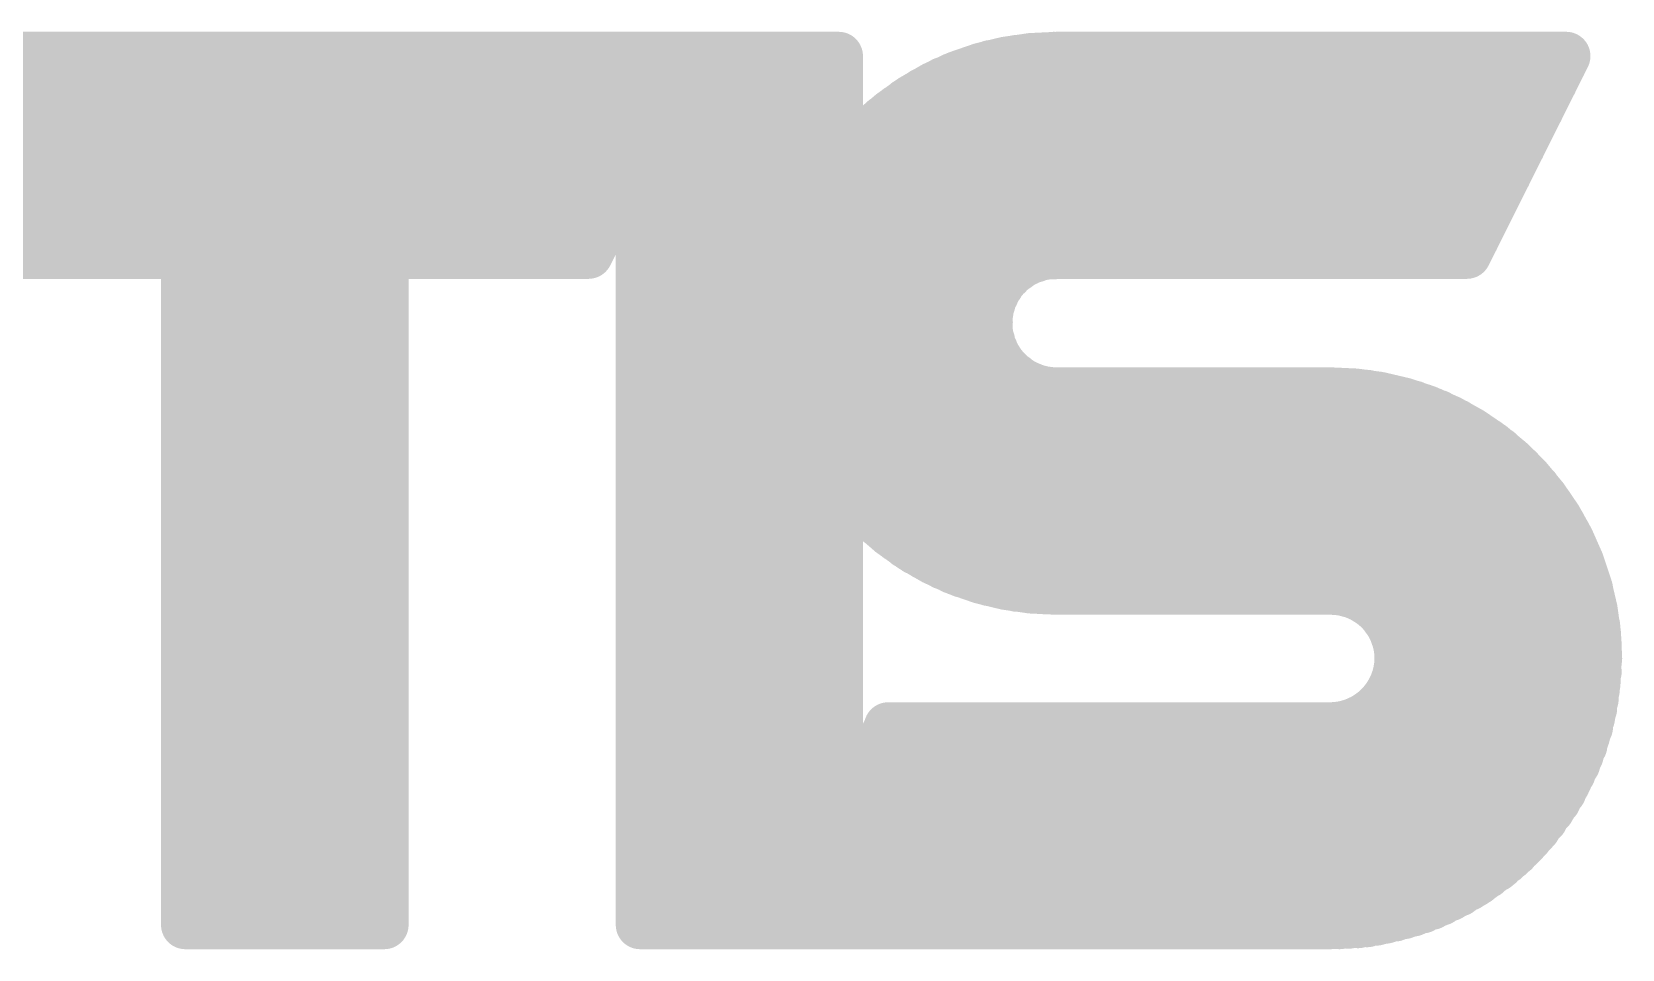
# Model space of a CAD drawing. Extents: x 98.7 to 156, y 84.7 to 176.7.
# Drawn here: x 133.325 to 136.597, y 136.45 to 138.338 of the extents above; entities that cross this region are included whole.
import ezdxf

# ---------------------------------------------------------------- set-up
doc = ezdxf.new("R2010")
doc.units = 0
doc.layers.get('0').update_dxf_attribs({"linetype": 'CONTINUOUS'})
doc.layers.add('SILK-TOP_PHO', color=14, linetype='CONTINUOUS')

# ---------------------------------------------------------------- blocks, each defined once
blk = doc.blocks.new('ROUND_1')
at = {"const_width": 0.050038}
blk.add_lwpolyline([(-0.025018, 0, 1), (0.025018, 0, 1)], format="xyb", close=True, dxfattribs=at)

msp = doc.modelspace()

# ---------------------------------------------------------------- linework, layer by layer
at = {"layer": 'SILK-TOP_PHO', "const_width": 0.100076}
for points in [[(133.21665, 138.288268), (134.984744, 138.288268)], [(133.287008, 138.288268), (133.287008, 137.879836)], [(133.306058, 138.288268), (133.306058, 137.879836)], [(133.324854, 138.288268), (133.324854, 137.879836)], [(133.343904, 138.288268), (133.343904, 137.879836)], [(133.362954, 138.288268), (133.362954, 137.879836)], [(133.38175, 138.288268), (133.38175, 137.879836)], [(133.4008, 138.288268), (133.4008, 137.879836)], [(133.419596, 138.288268), (133.419596, 137.879836)], [(133.438646, 138.288268), (133.438646, 137.879836)], [(133.457696, 138.288268), (133.457696, 137.879836)], [(133.476492, 138.288268), (133.476492, 137.879836)], [(133.495542, 138.288268), (133.495542, 137.879836)], [(133.514338, 138.288268), (133.514338, 137.879836)], [(133.533388, 138.288268), (133.533388, 137.879836)], [(133.552184, 138.288268), (133.552184, 137.879836)], [(133.571234, 138.288268), (133.571234, 137.879836)], [(133.590284, 138.288268), (133.590284, 137.879836)], [(133.60908, 138.288268), (133.60908, 137.879836)], [(133.62813, 138.288268), (133.62813, 137.879836)], [(133.646926, 138.288268), (133.646926, 136.500108)], [(133.665976, 138.288268), (133.665976, 136.500108)], [(133.685026, 138.288268), (133.685026, 136.500108)], [(133.703822, 138.288268), (133.703822, 136.500108)], [(133.722872, 138.288268), (133.722872, 136.500108)], [(133.741668, 138.288268), (133.741668, 136.500108)], [(133.760718, 138.288268), (133.760718, 136.500108)], [(133.779514, 138.288268), (133.779514, 136.500108)], [(133.798564, 138.288268), (133.798564, 136.500108)], [(133.817614, 138.288268), (133.817614, 136.500108)], [(133.83641, 138.288268), (133.83641, 136.500108)], [(133.85546, 138.288268), (133.85546, 136.500108)], [(133.874256, 138.288268), (133.874256, 136.500108)], [(133.893306, 138.288268), (133.893306, 136.500108)], [(133.912356, 138.288268), (133.912356, 136.500108)], [(133.931152, 138.288268), (133.931152, 136.500108)], [(133.950202, 138.288268), (133.950202, 136.500108)], [(133.968998, 138.288268), (133.968998, 136.500108)], [(133.988048, 138.288268), (133.988048, 136.500108)], [(134.007098, 138.288268), (134.007098, 136.500108)], [(134.025894, 138.288268), (134.025894, 136.500108)], [(134.044944, 138.288268), (134.044944, 136.500108)], [(134.06374, 138.288268), (134.06374, 137.879836)], [(134.08279, 138.288268), (134.08279, 137.879836)], [(134.101586, 138.288268), (134.101586, 137.879836)], [(134.120636, 138.288268), (134.120636, 137.879836)], [(134.139686, 138.288268), (134.139686, 137.879836)], [(134.158482, 138.288268), (134.158482, 137.879836)], [(134.177532, 138.288268), (134.177532, 137.879836)], [(134.196328, 138.288268), (134.196328, 137.879836)], [(134.215378, 138.288268), (134.215378, 137.879836)], [(134.234428, 138.288268), (134.234428, 137.879836)], [(134.253224, 138.288268), (134.253224, 137.879836)], [(134.272274, 138.288268), (134.272274, 137.879836)], [(134.29107, 138.288268), (134.29107, 137.879836)], [(134.31012, 138.288268), (134.31012, 137.879836)], [(134.328916, 138.288268), (134.328916, 137.879836)], [(134.347966, 138.288268), (134.347966, 137.879836)], [(134.367016, 138.288268), (134.367016, 137.879836)], [(134.385812, 138.288268), (134.385812, 137.879836)], [(134.404862, 138.288268), (134.404862, 137.879836)], [(134.423658, 138.288268), (134.423658, 137.879836)], [(134.442708, 138.288268), (134.442708, 137.879836)], [(134.461758, 138.288268), (134.461758, 137.879836)], [(134.480554, 138.288268), (134.480554, 137.900918)], [(134.499604, 138.288268), (134.499604, 137.938764)], [(134.5184, 138.288268), (134.5184, 137.97661)], [(134.53745, 138.288268), (134.53745, 138.014456)], [(134.5565, 138.288268), (134.5565, 138.052556)], [(134.575296, 138.288268), (134.575296, 138.090402)], [(134.594346, 138.288268), (134.594346, 136.500108)], [(134.613142, 138.288268), (134.613142, 136.500108)], [(134.632192, 138.288268), (134.632192, 136.500108)], [(134.650988, 138.288268), (134.650988, 136.500108)], [(134.670038, 138.288268), (134.670038, 136.500108)], [(134.689088, 138.288268), (134.689088, 136.500108)], [(134.707884, 138.288268), (134.707884, 136.500108)], [(134.726934, 138.288268), (134.726934, 136.500108)], [(134.74573, 138.288268), (134.74573, 136.500108)], [(134.76478, 138.288268), (134.76478, 136.500108)], [(134.78383, 138.288268), (134.78383, 136.500108)], [(134.802626, 138.288268), (134.802626, 136.500108)], [(134.821676, 138.288268), (134.821676, 136.500108)], [(134.840472, 138.288268), (134.840472, 136.500108)], [(134.859522, 138.288268), (134.859522, 136.500108)], [(134.878318, 138.288268), (134.878318, 136.500108)], [(134.897368, 138.288268), (134.897368, 136.500108)], [(134.916418, 138.288268), (134.916418, 136.500108)], [(134.935214, 138.288268), (134.935214, 136.500108)], [(134.954264, 138.288268), (134.954264, 136.500108)], [(134.97306, 138.288268), (134.97306, 136.500108)], [(134.984744, 138.288268), (134.984744, 138.05662)], [(135.333232, 138.278616), (135.333232, 137.837672)], [(135.352028, 138.281918), (135.352028, 137.85342)], [(135.371078, 138.28395), (135.371078, 137.865104)], [(135.389874, 138.285982), (135.389874, 137.87247)], [(135.408924, 138.287252), (135.408924, 137.877804)], [(135.42772, 138.288268), (135.42772, 137.87882)], [(135.433054, 138.288268), (136.481312, 138.288268)], [(135.44677, 138.288268), (135.44677, 137.879836)], [(135.46582, 138.288268), (135.46582, 137.879836)], [(135.484616, 138.288268), (135.484616, 137.879836)], [(135.503666, 138.288268), (135.503666, 137.879836)], [(135.522462, 138.288268), (135.522462, 137.879836)], [(135.541512, 138.288268), (135.541512, 137.879836)], [(135.560562, 138.288268), (135.560562, 137.879836)], [(135.579358, 138.288268), (135.579358, 137.879836)], [(135.598408, 138.288268), (135.598408, 137.879836)], [(135.617204, 138.288268), (135.617204, 137.879836)], [(135.636254, 138.288268), (135.636254, 137.879836)], [(135.655304, 138.288268), (135.655304, 137.879836)], [(135.6741, 138.288268), (135.6741, 137.879836)], [(135.69315, 138.288268), (135.69315, 137.879836)], [(135.711946, 138.288268), (135.711946, 137.879836)], [(135.730996, 138.288268), (135.730996, 137.879836)], [(135.749792, 138.288268), (135.749792, 137.879836)], [(135.768842, 138.288268), (135.768842, 137.879836)], [(135.787892, 138.288268), (135.787892, 137.879836)], [(135.806688, 138.288268), (135.806688, 137.879836)], [(135.825738, 138.288268), (135.825738, 137.879836)], [(135.844534, 138.288268), (135.844534, 137.879836)], [(135.863584, 138.288268), (135.863584, 137.879836)], [(135.882634, 138.288268), (135.882634, 137.879836)], [(135.90143, 138.288268), (135.90143, 137.879836)], [(135.92048, 138.288268), (135.92048, 137.879836)], [(135.939276, 138.288268), (135.939276, 137.879836)], [(135.958326, 138.288268), (135.958326, 137.879836)], [(135.977122, 138.288268), (135.977122, 137.879836)], [(135.996172, 138.288268), (135.996172, 137.879836)], [(136.015222, 138.288268), (136.015222, 137.879836)], [(136.034018, 138.288268), (136.034018, 137.879836)], [(136.053068, 138.288268), (136.053068, 137.879836)], [(136.071864, 138.288268), (136.071864, 137.879836)], [(136.090914, 138.288268), (136.090914, 137.879836)], [(136.109964, 138.288268), (136.109964, 137.879836)], [(136.12876, 138.288268), (136.12876, 137.879836)], [(136.14781, 138.288268), (136.14781, 137.879836)], [(136.166606, 138.288268), (136.166606, 137.879836)], [(136.185656, 138.288268), (136.185656, 137.879836)], [(136.204706, 138.288268), (136.204706, 137.879836)], [(136.223502, 138.288268), (136.223502, 137.879836)], [(136.242552, 138.288268), (136.242552, 137.879836)], [(136.261348, 138.288268), (136.261348, 137.879836)], [(136.481312, 138.288268), (136.277096, 137.879836)], [(136.280398, 138.288268), (136.280398, 137.887202)], [(136.299194, 138.288268), (136.299194, 137.925048)], [(136.318244, 138.288268), (136.318244, 137.962894)], [(136.337294, 138.288268), (136.337294, 138.00074)], [(136.35609, 138.288268), (136.35609, 138.03884)], [(136.37514, 138.288268), (136.37514, 138.076686)], [(136.393936, 138.288268), (136.393936, 138.114532)], [(136.412986, 138.288268), (136.412986, 138.152378)], [(136.432036, 138.288268), (136.432036, 138.190224)], [(136.450832, 138.288268), (136.450832, 138.228324)], [(136.469882, 138.288268), (136.469882, 138.26617)], [(133.198616, 138.252454), (134.984744, 138.252454)], [(133.208014, 138.27125), (134.984744, 138.27125)], [(135.21944, 138.245088), (135.21944, 137.231374)], [(135.23849, 138.252454), (135.23849, 137.224008)], [(135.23849, 138.252454), (136.463532, 138.252454)], [(135.257286, 138.258804), (135.257286, 137.217912)], [(135.276336, 138.265154), (135.276336, 137.211562)], [(135.295132, 138.270234), (135.295132, 137.76833)], [(135.297418, 138.27125), (136.47293, 138.27125)], [(135.314182, 138.274552), (135.314182, 137.814558)], [(133.17982, 138.214608), (134.984744, 138.214608)], [(133.189218, 138.233404), (134.984744, 138.233404)], [(135.15848, 138.214608), (136.444482, 138.214608)], [(135.162544, 138.21664), (135.162544, 137.259822)], [(135.181594, 138.227054), (135.181594, 137.249408)], [(135.194294, 138.233404), (136.454134, 138.233404)], [(135.20039, 138.236706), (135.20039, 137.24001)], [(133.170168, 138.195558), (134.984744, 138.195558)], [(135.105902, 138.17981), (135.105902, 137.296652)], [(135.124698, 138.193526), (135.124698, 137.282936)], [(135.128, 138.195558), (136.435084, 138.195558)], [(135.143748, 138.204956), (135.143748, 137.27049)], [(133.151372, 138.157712), (134.984744, 138.157712)], [(133.16077, 138.176508), (134.984744, 138.176508)], [(135.067802, 138.14933), (135.067802, 137.327386)], [(135.077454, 138.157712), (136.416034, 138.157712)], [(135.086852, 138.165078), (135.086852, 137.311384)], [(135.101584, 138.176508), (136.425686, 138.176508)], [(133.132322, 138.119866), (134.984744, 138.119866)], [(133.14172, 138.138662), (134.984744, 138.138662)], [(135.037322, 138.119866), (136.397238, 138.119866)], [(135.049006, 138.131296), (135.049006, 137.345166)], [(135.056372, 138.138662), (136.406636, 138.138662)], [(133.113526, 138.08202), (134.984744, 138.08202)], [(133.122924, 138.100816), (134.984744, 138.100816)], [(134.576312, 138.092434), (134.47014, 137.879836)], [(134.576312, 138.092434), (134.576312, 136.500108)], [(135.00481, 138.08202), (136.378188, 138.08202)], [(135.01116, 138.090402), (135.01116, 137.386314)], [(135.020558, 138.100816), (136.38784, 138.100816)], [(135.029956, 138.111484), (135.029956, 137.364216)], [(133.103874, 138.06297), (134.56158, 138.06297)], [(134.576312, 138.06297), (136.36879, 138.06297)], [(134.99211, 138.066018), (134.99211, 137.410444)], [(133.085078, 138.025124), (134.542784, 138.025124)], [(133.094476, 138.04392), (134.552182, 138.04392)], [(134.576312, 138.04392), (136.359392, 138.04392)], [(134.576312, 138.025124), (136.34974, 138.025124)], [(133.066028, 137.987278), (134.523734, 137.987278)], [(133.075426, 138.006074), (134.533132, 138.006074)], [(134.576312, 138.006074), (136.340342, 138.006074)], [(134.576312, 137.987278), (136.330944, 137.987278)], [(131.664202, 137.949178), (134.504684, 137.949178)], [(131.67995, 137.968228), (134.514336, 137.968228)], [(134.576312, 137.968228), (136.321292, 137.968228)], [(134.576312, 137.949178), (136.311894, 137.949178)], [(131.64947, 137.930382), (134.495286, 137.930382)], [(134.576312, 137.930382), (136.302496, 137.930382)], [(131.622038, 137.892536), (134.47649, 137.892536)], [(131.635754, 137.911332), (134.485888, 137.911332)], [(134.576312, 137.911332), (136.293098, 137.911332)], [(134.576312, 137.892536), (136.283446, 137.892536)], [(133.119622, 137.879836), (133.64083, 137.879836)], [(133.64083, 137.879836), (133.64083, 136.500108)], [(133.64083, 137.873486), (134.050024, 137.873486)], [(133.64083, 137.85469), (134.050024, 137.85469)], [(134.050024, 137.879836), (134.050024, 136.500108)], [(134.050024, 137.879836), (134.47014, 137.879836)], [(134.576312, 137.873486), (135.39216, 137.873486)], [(134.576312, 137.85469), (135.353044, 137.85469)], [(135.433054, 137.879836), (136.277096, 137.879836)], [(133.64083, 137.83564), (134.050024, 137.83564)], [(134.576312, 137.83564), (135.330946, 137.83564)], [(133.64083, 137.81659), (134.050024, 137.81659)], [(133.64083, 137.797794), (134.050024, 137.797794)], [(134.576312, 137.81659), (135.316214, 137.81659)], [(134.576312, 137.797794), (135.3058, 137.797794)], [(133.64083, 137.778744), (134.050024, 137.778744)], [(133.64083, 137.759948), (134.050024, 137.759948)], [(134.576312, 137.778744), (135.298434, 137.778744)], [(134.576312, 137.759948), (135.294116, 137.759948)], [(133.64083, 137.740898), (134.050024, 137.740898)], [(133.64083, 137.721848), (134.050024, 137.721848)], [(134.576312, 137.740898), (135.2931, 137.740898)], [(134.576312, 137.721848), (135.2931, 137.721848)], [(133.64083, 137.703052), (134.050024, 137.703052)], [(134.576312, 137.703052), (135.297418, 137.703052)], [(135.295132, 137.708386), (135.295132, 137.206228)], [(133.64083, 137.684002), (134.050024, 137.684002)], [(133.64083, 137.665206), (134.050024, 137.665206)], [(134.576312, 137.684002), (135.303768, 137.684002)], [(134.576312, 137.665206), (135.313166, 137.665206)], [(135.314182, 137.661904), (135.314182, 137.20191)], [(133.64083, 137.646156), (134.050024, 137.646156)], [(133.64083, 137.627106), (134.050024, 137.627106)], [(134.576312, 137.646156), (135.326882, 137.646156)], [(134.576312, 137.627106), (135.347964, 137.627106)], [(135.333232, 137.63879), (135.333232, 137.197846)], [(135.352028, 137.623042), (135.352028, 137.194544)], [(133.64083, 137.60831), (134.050024, 137.60831)], [(133.64083, 137.58926), (134.050024, 137.58926)], [(134.576312, 137.60831), (135.380476, 137.60831)], [(134.576312, 137.58926), (136.092946, 137.58926)], [(135.371078, 137.611358), (135.371078, 137.192512)], [(135.389874, 137.603992), (135.389874, 137.19048)], [(135.408924, 137.598912), (135.408924, 137.189464)], [(135.42772, 137.597642), (135.42772, 137.188448)], [(135.433054, 137.597642), (135.997188, 137.597642)], [(135.44677, 137.597642), (135.44677, 137.188448)], [(135.46582, 137.597642), (135.46582, 137.188448)], [(135.484616, 137.597642), (135.484616, 137.188448)], [(135.503666, 137.597642), (135.503666, 137.188448)], [(135.522462, 137.597642), (135.522462, 137.188448)], [(135.541512, 137.597642), (135.541512, 137.188448)], [(135.560562, 137.597642), (135.560562, 137.188448)], [(135.579358, 137.597642), (135.579358, 137.188448)], [(135.598408, 137.597642), (135.598408, 137.188448)], [(135.617204, 137.597642), (135.617204, 137.188448)], [(135.636254, 137.597642), (135.636254, 137.188448)], [(135.655304, 137.597642), (135.655304, 137.188448)], [(135.6741, 137.597642), (135.6741, 137.188448)], [(135.69315, 137.597642), (135.69315, 137.188448)], [(135.711946, 137.597642), (135.711946, 137.188448)], [(135.730996, 137.597642), (135.730996, 137.188448)], [(135.749792, 137.597642), (135.749792, 137.188448)], [(135.768842, 137.597642), (135.768842, 137.188448)], [(135.787892, 137.597642), (135.787892, 137.188448)], [(135.806688, 137.597642), (135.806688, 137.188448)], [(135.825738, 137.597642), (135.825738, 137.188448)], [(135.844534, 137.597642), (135.844534, 137.188448)], [(135.863584, 137.597642), (135.863584, 137.188448)], [(135.882634, 137.597642), (135.882634, 137.188448)], [(135.90143, 137.597642), (135.90143, 137.188448)], [(135.92048, 137.597642), (135.92048, 137.188448)], [(135.939276, 137.597642), (135.939276, 137.188448)], [(135.958326, 137.597642), (135.958326, 137.188448)], [(135.977122, 137.597642), (135.977122, 137.188448)], [(135.996172, 137.597642), (135.996172, 137.188448)], [(136.015222, 137.596626), (136.015222, 137.187178)], [(136.034018, 137.59561), (136.034018, 137.183114)], [(136.053068, 137.594594), (136.053068, 137.176764)], [(136.071864, 137.592562), (136.071864, 137.16635)], [(136.090914, 137.58926), (136.090914, 137.152634)], [(133.64083, 137.570464), (134.050024, 137.570464)], [(134.576312, 137.570464), (136.167876, 137.570464)], [(136.109964, 137.585196), (136.109964, 137.130536)], [(136.12876, 137.580878), (136.12876, 137.094722)], [(136.14781, 137.575544), (136.14781, 136.520936)], [(136.166606, 137.570464), (136.166606, 136.52627)], [(136.185656, 137.564114), (136.185656, 136.53262)], [(136.204706, 137.556748), (136.204706, 136.539986)], [(133.64083, 137.551414), (134.050024, 137.551414)], [(133.64083, 137.532618), (134.050024, 137.532618)], [(134.576312, 137.551414), (136.218168, 137.551414)], [(134.576312, 137.532618), (136.256268, 137.532618)], [(136.223502, 137.548366), (136.223502, 136.548368)], [(136.242552, 137.538714), (136.242552, 136.557766)], [(136.261348, 137.529316), (136.261348, 136.567418)], [(133.64083, 137.513568), (134.050024, 137.513568)], [(133.64083, 137.494518), (134.050024, 137.494518)], [(134.576312, 137.513568), (136.28878, 137.513568)], [(134.576312, 137.494518), (136.317228, 137.494518)], [(136.280398, 137.517886), (136.280398, 136.578848)], [(136.299194, 137.506202), (136.299194, 136.590532)], [(136.318244, 137.493502), (136.318244, 136.604248)], [(133.64083, 137.475722), (134.050024, 137.475722)], [(134.576312, 137.475722), (136.342374, 137.475722)], [(136.337294, 137.47877), (136.337294, 136.617964)], [(136.35609, 137.463022), (136.35609, 136.633712)], [(133.64083, 137.456672), (134.050024, 137.456672)], [(133.64083, 137.437876), (134.050024, 137.437876)], [(134.576312, 137.456672), (136.364472, 137.456672)], [(134.576312, 137.437876), (136.384538, 137.437876)], [(136.37514, 137.446258), (136.37514, 136.650476)], [(136.393936, 137.427208), (136.393936, 136.669526)], [(133.64083, 137.418826), (134.050024, 137.418826)], [(133.64083, 137.399776), (134.050024, 137.399776)], [(134.576312, 137.418826), (136.402572, 137.418826)], [(134.576312, 137.399776), (134.984744, 137.399776)], [(134.984744, 137.420858), (134.984744, 136.702038)], [(135.000492, 137.399776), (136.419336, 137.399776)], [(136.412986, 137.406126), (136.412986, 136.690608)], [(133.64083, 137.38098), (134.050024, 137.38098)], [(133.64083, 137.36193), (134.050024, 137.36193)], [(134.576312, 137.38098), (134.984744, 137.38098)], [(134.576312, 137.36193), (134.984744, 137.36193)], [(135.01624, 137.38098), (136.434068, 137.38098)], [(135.033258, 137.36193), (136.447784, 137.36193)], [(136.432036, 137.383012), (136.432036, 136.714738)], [(133.64083, 137.343134), (134.050024, 137.343134)], [(134.576312, 137.343134), (134.984744, 137.343134)], [(135.052054, 137.343134), (136.46023, 137.343134)], [(136.450832, 137.35685), (136.450832, 136.7409)], [(133.64083, 137.324084), (134.050024, 137.324084)], [(133.64083, 137.305288), (134.050024, 137.305288)], [(134.576312, 137.324084), (134.984744, 137.324084)], [(134.576312, 137.305288), (134.984744, 137.305288)], [(135.073136, 137.324084), (136.471914, 137.324084)], [(135.095234, 137.305288), (136.482328, 137.305288)], [(136.469882, 137.326116), (136.469882, 136.770618)], [(133.64083, 137.286238), (134.050024, 137.286238)], [(133.64083, 137.267188), (134.050024, 137.267188)], [(134.576312, 137.286238), (134.984744, 137.286238)], [(134.576312, 137.267188), (134.984744, 137.267188)], [(135.12165, 137.286238), (136.49198, 137.286238)], [(135.151114, 137.267188), (136.500362, 137.267188)], [(133.64083, 137.248392), (134.050024, 137.248392)], [(133.64083, 137.229342), (134.050024, 137.229342)], [(134.576312, 137.248392), (134.984744, 137.248392)], [(134.576312, 137.229342), (134.984744, 137.229342)], [(135.185658, 137.248392), (136.508744, 137.248392)], [(135.226806, 137.229342), (136.515094, 137.229342)], [(133.64083, 137.210546), (134.050024, 137.210546)], [(134.576312, 137.210546), (134.984744, 137.210546)], [(135.28167, 137.210546), (136.521444, 137.210546)], [(133.64083, 137.191496), (134.050024, 137.191496)], [(133.64083, 137.172446), (134.050024, 137.172446)], [(134.576312, 137.191496), (134.984744, 137.191496)], [(134.576312, 137.172446), (134.984744, 137.172446)], [(135.381492, 137.191496), (136.527794, 137.191496)], [(135.433054, 137.188448), (135.997188, 137.188448)], [(136.063482, 137.172446), (136.531858, 137.172446)], [(133.64083, 137.15365), (134.050024, 137.15365)], [(133.64083, 137.1346), (134.050024, 137.1346)], [(134.576312, 137.15365), (134.984744, 137.15365)], [(134.576312, 137.1346), (134.984744, 137.1346)], [(136.089898, 137.15365), (136.536176, 137.15365)], [(136.107678, 137.1346), (136.539224, 137.1346)], [(133.64083, 137.115804), (134.050024, 137.115804)], [(134.576312, 137.115804), (134.984744, 137.115804)], [(136.120378, 137.115804), (136.542526, 137.115804)], [(133.64083, 137.096754), (134.050024, 137.096754)], [(133.64083, 137.077704), (134.050024, 137.077704)], [(134.576312, 137.096754), (134.984744, 137.096754)], [(134.576312, 137.077704), (134.984744, 137.077704)], [(136.12876, 137.096754), (136.543542, 137.096754)], [(136.134094, 137.077704), (136.545574, 137.077704)], [(133.64083, 137.058908), (134.050024, 137.058908)], [(133.64083, 137.039858), (134.050024, 137.039858)], [(134.576312, 137.058908), (134.984744, 137.058908)], [(134.576312, 137.039858), (134.984744, 137.039858)], [(136.137142, 137.058908), (136.545574, 137.058908)], [(136.137142, 137.039858), (136.545574, 137.039858)], [(133.64083, 137.021062), (134.050024, 137.021062)], [(133.64083, 137.002012), (134.050024, 137.002012)], [(134.576312, 137.021062), (134.984744, 137.021062)], [(134.576312, 137.002012), (134.984744, 137.002012)], [(136.12876, 137.000996), (136.12876, 136.515856)], [(136.129776, 137.002012), (136.543542, 137.002012)], [(136.13511, 137.021062), (136.545574, 137.021062)], [(133.64083, 136.983216), (134.050024, 136.983216)], [(134.576312, 136.983216), (134.984744, 136.983216)], [(136.121394, 136.983216), (136.54151, 136.983216)], [(133.64083, 136.964166), (134.050024, 136.964166)], [(133.64083, 136.945116), (134.050024, 136.945116)], [(134.576312, 136.964166), (134.984744, 136.964166)], [(134.576312, 136.945116), (134.984744, 136.945116)], [(136.090914, 136.9441), (136.090914, 136.507474)], [(136.09193, 136.945116), (136.536176, 136.945116)], [(136.108694, 136.964166), (136.539224, 136.964166)], [(136.109964, 136.965182), (136.109964, 136.511538)], [(133.64083, 136.92632), (134.050024, 136.92632)], [(133.64083, 136.90727), (134.050024, 136.90727)], [(134.576312, 136.92632), (134.984744, 136.92632)], [(134.576312, 136.90727), (134.984744, 136.90727)], [(135.087868, 136.908286), (134.984744, 136.702038)], [(135.086852, 136.908286), (135.086852, 136.500108)], [(135.086852, 136.90727), (136.527794, 136.90727)], [(135.087868, 136.908286), (135.997188, 136.908286)], [(135.105902, 136.908286), (135.105902, 136.500108)], [(135.124698, 136.908286), (135.124698, 136.500108)], [(135.143748, 136.908286), (135.143748, 136.500108)], [(135.162544, 136.908286), (135.162544, 136.500108)], [(135.181594, 136.908286), (135.181594, 136.500108)], [(135.20039, 136.908286), (135.20039, 136.500108)], [(135.21944, 136.908286), (135.21944, 136.500108)], [(135.23849, 136.908286), (135.23849, 136.500108)], [(135.257286, 136.908286), (135.257286, 136.500108)], [(135.276336, 136.908286), (135.276336, 136.500108)], [(135.295132, 136.908286), (135.295132, 136.500108)], [(135.314182, 136.908286), (135.314182, 136.500108)], [(135.333232, 136.908286), (135.333232, 136.500108)], [(135.352028, 136.908286), (135.352028, 136.500108)], [(135.371078, 136.908286), (135.371078, 136.500108)], [(135.389874, 136.908286), (135.389874, 136.500108)], [(135.408924, 136.908286), (135.408924, 136.500108)], [(135.42772, 136.908286), (135.42772, 136.500108)], [(135.44677, 136.908286), (135.44677, 136.500108)], [(135.46582, 136.908286), (135.46582, 136.500108)], [(135.484616, 136.908286), (135.484616, 136.500108)], [(135.503666, 136.908286), (135.503666, 136.500108)], [(135.522462, 136.908286), (135.522462, 136.500108)], [(135.541512, 136.908286), (135.541512, 136.500108)], [(135.560562, 136.908286), (135.560562, 136.500108)], [(135.579358, 136.908286), (135.579358, 136.500108)], [(135.598408, 136.908286), (135.598408, 136.500108)], [(135.617204, 136.908286), (135.617204, 136.500108)], [(135.636254, 136.908286), (135.636254, 136.500108)], [(135.655304, 136.908286), (135.655304, 136.500108)], [(135.6741, 136.908286), (135.6741, 136.500108)], [(135.69315, 136.908286), (135.69315, 136.500108)], [(135.711946, 136.908286), (135.711946, 136.500108)], [(135.730996, 136.908286), (135.730996, 136.500108)], [(135.749792, 136.908286), (135.749792, 136.500108)], [(135.768842, 136.908286), (135.768842, 136.500108)], [(135.787892, 136.908286), (135.787892, 136.500108)], [(135.806688, 136.908286), (135.806688, 136.500108)], [(135.825738, 136.908286), (135.825738, 136.500108)], [(135.844534, 136.908286), (135.844534, 136.500108)], [(135.863584, 136.908286), (135.863584, 136.500108)], [(135.882634, 136.908286), (135.882634, 136.500108)], [(135.90143, 136.908286), (135.90143, 136.500108)], [(135.92048, 136.908286), (135.92048, 136.500108)], [(135.939276, 136.908286), (135.939276, 136.500108)], [(135.958326, 136.908286), (135.958326, 136.500108)], [(135.977122, 136.908286), (135.977122, 136.500108)], [(135.996172, 136.908286), (135.996172, 136.500108)], [(136.015222, 136.909302), (136.015222, 136.500108)], [(136.034018, 136.912604), (136.034018, 136.501124)], [(136.053068, 136.91997), (136.053068, 136.50214)], [(136.065768, 136.92632), (136.531858, 136.92632)], [(136.071864, 136.929368), (136.071864, 136.504172)], [(133.64083, 136.888474), (134.050024, 136.888474)], [(133.64083, 136.869424), (134.050024, 136.869424)], [(134.576312, 136.888474), (134.984744, 136.888474)], [(134.576312, 136.869424), (134.984744, 136.869424)], [(135.067802, 136.869424), (135.067802, 136.500108)], [(135.067802, 136.869424), (136.51611, 136.869424)], [(135.077454, 136.888474), (136.521444, 136.888474)], [(133.64083, 136.850374), (134.050024, 136.850374)], [(134.576312, 136.850374), (134.984744, 136.850374)], [(135.05942, 136.850374), (136.508744, 136.850374)], [(133.64083, 136.831578), (134.050024, 136.831578)], [(133.64083, 136.812528), (134.050024, 136.812528)], [(134.576312, 136.831578), (134.984744, 136.831578)], [(134.576312, 136.812528), (134.984744, 136.812528)], [(135.040624, 136.812528), (136.49198, 136.812528)], [(135.049006, 136.830562), (135.049006, 136.500108)], [(135.050022, 136.831578), (136.501378, 136.831578)], [(133.64083, 136.793732), (134.050024, 136.793732)], [(133.64083, 136.774682), (134.050024, 136.774682)], [(134.576312, 136.793732), (134.984744, 136.793732)], [(134.576312, 136.774682), (134.984744, 136.774682)], [(135.021574, 136.774682), (136.47293, 136.774682)], [(135.029956, 136.792716), (135.029956, 136.500108)], [(135.030972, 136.793732), (136.482328, 136.793732)], [(133.64083, 136.755632), (134.050024, 136.755632)], [(134.576312, 136.755632), (134.984744, 136.755632)], [(135.01116, 136.754616), (135.01116, 136.500108)], [(135.012176, 136.755632), (136.4615, 136.755632)], [(133.64083, 136.736836), (134.050024, 136.736836)], [(133.64083, 136.717786), (134.050024, 136.717786)], [(134.576312, 136.736836), (134.984744, 136.736836)], [(134.576312, 136.717786), (136.435084, 136.717786)], [(134.99211, 136.71677), (134.99211, 136.500108)], [(135.002524, 136.736836), (136.4488, 136.736836)], [(133.64083, 136.69899), (134.050024, 136.69899)], [(133.64083, 136.67994), (134.050024, 136.67994)], [(134.576312, 136.69899), (136.420352, 136.69899)], [(134.576312, 136.67994), (136.403588, 136.67994)], [(133.64083, 136.661144), (134.050024, 136.661144)], [(133.64083, 136.642094), (134.050024, 136.642094)], [(134.576312, 136.661144), (136.385554, 136.661144)], [(134.576312, 136.642094), (136.365742, 136.642094)], [(133.64083, 136.623044), (134.050024, 136.623044)], [(134.576312, 136.623044), (136.343644, 136.623044)], [(133.64083, 136.604248), (134.050024, 136.604248)], [(133.64083, 136.585198), (134.050024, 136.585198)], [(134.576312, 136.604248), (136.318244, 136.604248)], [(134.576312, 136.585198), (136.290812, 136.585198)], [(133.64083, 136.566402), (134.050024, 136.566402)], [(133.64083, 136.547352), (134.050024, 136.547352)], [(134.576312, 136.566402), (136.2583, 136.566402)], [(134.576312, 136.547352), (136.220454, 136.547352)], [(133.64083, 136.528302), (134.050024, 136.528302)], [(133.64083, 136.509506), (134.050024, 136.509506)], [(134.576312, 136.528302), (136.170924, 136.528302)], [(134.576312, 136.509506), (136.09828, 136.509506)], [(133.64083, 136.500108), (134.050024, 136.500108)], [(134.576312, 136.500108), (135.997188, 136.500108)]]:
    msp.add_lwpolyline(points, dxfattribs=at)
for points in [[(135.433054, 138.288268, 0.2433523), (134.984616, 138.056274)], [(135.433054, 137.879836, 0.4142136), (135.292084, 137.738866)], [(135.292084, 137.738866, 0.4142177), (135.433054, 137.597642)], [(136.54659, 137.04824, 0.4142136), (135.997188, 137.597642)], [(134.983982, 137.420604, 0.2431936), (135.433054, 137.188448)], [(136.137142, 137.04824, 0.4142177), (135.997188, 137.188448)], [(135.997188, 136.908286, 0.4058554), (136.137142, 137.04824)], [(135.997188, 136.500108, 0.4131304), (136.545574, 137.04824)]]:
    msp.add_lwpolyline(points, format="xyb", dxfattribs=at)

# ---------------------------------------------------------------- block references
at = {"layer": 'SILK-TOP_PHO'}
for p in [(133.287008, 138.288268), (133.306058, 138.288268), (133.324854, 138.288268), (133.343904, 138.288268), (133.362954, 138.288268), (133.38175, 138.288268), (133.4008, 138.288268), (133.419596, 138.288268), (133.438646, 138.288268), (133.457696, 138.288268), (133.476492, 138.288268), (133.495542, 138.288268), (133.514338, 138.288268), (133.533388, 138.288268), (133.552184, 138.288268), (133.571234, 138.288268), (133.590284, 138.288268), (133.60908, 138.288268), (133.62813, 138.288268), (133.646926, 138.288268), (133.665976, 138.288268), (133.685026, 138.288268), (133.703822, 138.288268), (133.722872, 138.288268), (133.741668, 138.288268), (133.760718, 138.288268), (133.779514, 138.288268), (133.798564, 138.288268), (133.817614, 138.288268), (133.83641, 138.288268), (133.85546, 138.288268), (133.874256, 138.288268), (133.893306, 138.288268), (133.912356, 138.288268), (133.931152, 138.288268), (133.950202, 138.288268), (133.968998, 138.288268), (133.988048, 138.288268), (134.007098, 138.288268), (134.025894, 138.288268), (134.044944, 138.288268), (134.06374, 138.288268), (134.08279, 138.288268), (134.101586, 138.288268), (134.120636, 138.288268), (134.139686, 138.288268), (134.158482, 138.288268), (134.177532, 138.288268), (134.196328, 138.288268), (134.215378, 138.288268), (134.234428, 138.288268), (134.253224, 138.288268), (134.272274, 138.288268), (134.29107, 138.288268), (134.31012, 138.288268), (134.328916, 138.288268), (134.347966, 138.288268), (134.367016, 138.288268), (134.385812, 138.288268), (134.404862, 138.288268), (134.423658, 138.288268), (134.442708, 138.288268), (134.461758, 138.288268), (134.480554, 138.288268), (134.499604, 138.288268), (134.5184, 138.288268), (134.53745, 138.288268), (134.5565, 138.288268), (134.575296, 138.288268), (134.594346, 138.288268), (134.613142, 138.288268), (134.632192, 138.288268), (134.650988, 138.288268), (134.670038, 138.288268), (134.689088, 138.288268), (134.707884, 138.288268), (134.726934, 138.288268), (134.74573, 138.288268), (134.76478, 138.288268), (134.78383, 138.288268), (134.802626, 138.288268), (134.821676, 138.288268), (134.840472, 138.288268), (134.859522, 138.288268), (134.878318, 138.288268), (134.897368, 138.288268), (134.916418, 138.288268), (134.935214, 138.288268), (134.954264, 138.288268), (134.97306, 138.288268), (134.984744, 138.288268), (134.984744, 138.288268), (135.333232, 138.278616), (135.352028, 138.281918), (135.371078, 138.28395), (135.389874, 138.285982), (135.408924, 138.287252), (135.42772, 138.288268), (135.433054, 138.288268), (135.433054, 138.288268), (135.44677, 138.288268), (135.46582, 138.288268), (135.484616, 138.288268), (135.503666, 138.288268), (135.522462, 138.288268), (135.541512, 138.288268), (135.560562, 138.288268), (135.579358, 138.288268), (135.598408, 138.288268), (135.617204, 138.288268), (135.636254, 138.288268), (135.655304, 138.288268), (135.6741, 138.288268), (135.69315, 138.288268), (135.711946, 138.288268), (135.730996, 138.288268), (135.749792, 138.288268), (135.768842, 138.288268), (135.787892, 138.288268), (135.806688, 138.288268), (135.825738, 138.288268), (135.844534, 138.288268), (135.863584, 138.288268), (135.882634, 138.288268), (135.90143, 138.288268), (135.92048, 138.288268), (135.939276, 138.288268), (135.958326, 138.288268), (135.977122, 138.288268), (135.996172, 138.288268), (136.015222, 138.288268), (136.034018, 138.288268), (136.053068, 138.288268), (136.071864, 138.288268), (136.090914, 138.288268), (136.109964, 138.288268), (136.12876, 138.288268), (136.14781, 138.288268), (136.166606, 138.288268), (136.185656, 138.288268), (136.204706, 138.288268), (136.223502, 138.288268), (136.242552, 138.288268), (136.261348, 138.288268), (136.280398, 138.288268), (136.299194, 138.288268), (136.318244, 138.288268), (136.337294, 138.288268), (136.35609, 138.288268), (136.37514, 138.288268), (136.393936, 138.288268), (136.412986, 138.288268), (136.432036, 138.288268), (136.450832, 138.288268), (136.469882, 138.288268), (136.481312, 138.288268), (136.481312, 138.288268), (134.984744, 138.27125), (134.984744, 138.252454), (135.21944, 138.245088), (135.23849, 138.252454), (135.23849, 138.252454), (135.257286, 138.258804), (135.276336, 138.265154), (135.295132, 138.270234), (135.297418, 138.27125), (135.314182, 138.274552), (136.463532, 138.252454), (136.469882, 138.26617), (136.47293, 138.27125), (134.984744, 138.233404), (134.984744, 138.214608), (135.15848, 138.214608), (135.162544, 138.21664), (135.181594, 138.227054), (135.194294, 138.233404), (135.20039, 138.236706), (136.444482, 138.214608), (136.450832, 138.228324), (136.454134, 138.233404), (134.984744, 138.195558), (135.105902, 138.17981), (135.124698, 138.193526), (135.128, 138.195558), (135.143748, 138.204956), (136.432036, 138.190224), (136.435084, 138.195558), (134.984744, 138.176508), (134.984744, 138.157712), (135.067802, 138.14933), (135.077454, 138.157712), (135.086852, 138.165078), (135.101584, 138.176508), (136.412986, 138.152378), (136.416034, 138.157712), (136.425686, 138.176508), (134.984744, 138.138662), (134.984744, 138.119866), (135.037322, 138.119866), (135.049006, 138.131296), (135.056372, 138.138662), (136.393936, 138.114532), (136.397238, 138.119866), (136.406636, 138.138662), (134.575296, 138.090402), (134.576312, 138.092434), (134.576312, 138.092434), (134.984744, 138.100816), (134.984744, 138.08202), (135.00481, 138.08202), (135.01116, 138.090402), (135.020558, 138.100816), (135.029956, 138.111484), (136.378188, 138.08202), (136.38784, 138.100816), (134.5565, 138.052556), (134.56158, 138.06297), (134.576312, 138.06297), (134.984616, 138.056274), (134.984744, 138.05662), (134.984744, 138.05662), (134.99211, 138.066018), (136.36879, 138.06297), (136.37514, 138.076686), (134.53745, 138.014456), (134.542784, 138.025124), (134.552182, 138.04392), (134.576312, 138.04392), (134.576312, 138.025124), (136.34974, 138.025124), (136.35609, 138.03884), (136.359392, 138.04392), (134.523734, 137.987278), (134.533132, 138.006074), (134.576312, 138.006074), (134.576312, 137.987278), (136.330944, 137.987278), (136.337294, 138.00074), (136.340342, 138.006074), (134.504684, 137.949178), (134.514336, 137.968228), (134.5184, 137.97661), (134.576312, 137.968228), (134.576312, 137.949178), (136.311894, 137.949178), (136.318244, 137.962894), (136.321292, 137.968228), (134.495286, 137.930382), (134.499604, 137.938764), (134.576312, 137.930382), (136.299194, 137.925048), (136.302496, 137.930382), (134.47649, 137.892536), (134.480554, 137.900918), (134.485888, 137.911332), (134.576312, 137.911332), (134.576312, 137.892536), (136.280398, 137.887202), (136.283446, 137.892536), (136.293098, 137.911332), (133.287008, 137.879836), (133.306058, 137.879836), (133.324854, 137.879836), (133.343904, 137.879836), (133.362954, 137.879836), (133.38175, 137.879836), (133.4008, 137.879836), (133.419596, 137.879836), (133.438646, 137.879836), (133.457696, 137.879836), (133.476492, 137.879836), (133.495542, 137.879836), (133.514338, 137.879836), (133.533388, 137.879836), (133.552184, 137.879836), (133.571234, 137.879836), (133.590284, 137.879836), (133.60908, 137.879836), (133.62813, 137.879836), (133.64083, 137.879836), (133.64083, 137.873486), (133.64083, 137.85469), (134.050024, 137.879836), (134.050024, 137.879836), (134.050024, 137.873486), (134.050024, 137.85469), (134.06374, 137.879836), (134.08279, 137.879836), (134.101586, 137.879836), (134.120636, 137.879836), (134.139686, 137.879836), (134.158482, 137.879836), (134.177532, 137.879836), (134.196328, 137.879836), (134.215378, 137.879836), (134.234428, 137.879836), (134.253224, 137.879836), (134.272274, 137.879836), (134.29107, 137.879836), (134.31012, 137.879836), (134.328916, 137.879836), (134.347966, 137.879836), (134.367016, 137.879836), (134.385812, 137.879836), (134.404862, 137.879836), (134.423658, 137.879836), (134.442708, 137.879836), (134.461758, 137.879836), (134.47014, 137.879836), (134.47014, 137.879836), (134.576312, 137.873486), (134.576312, 137.85469), (135.352028, 137.85342), (135.353044, 137.85469), (135.371078, 137.865104), (135.389874, 137.87247), (135.39216, 137.873486), (135.408924, 137.877804), (135.42772, 137.87882), (135.433054, 137.879836), (135.433054, 137.879836), (135.44677, 137.879836), (135.46582, 137.879836), (135.484616, 137.879836), (135.503666, 137.879836), (135.522462, 137.879836), (135.541512, 137.879836), (135.560562, 137.879836), (135.579358, 137.879836), (135.598408, 137.879836), (135.617204, 137.879836), (135.636254, 137.879836), (135.655304, 137.879836), (135.6741, 137.879836), (135.69315, 137.879836), (135.711946, 137.879836), (135.730996, 137.879836), (135.749792, 137.879836), (135.768842, 137.879836), (135.787892, 137.879836), (135.806688, 137.879836), (135.825738, 137.879836), (135.844534, 137.879836), (135.863584, 137.879836), (135.882634, 137.879836), (135.90143, 137.879836), (135.92048, 137.879836), (135.939276, 137.879836), (135.958326, 137.879836), (135.977122, 137.879836), (135.996172, 137.879836), (136.015222, 137.879836), (136.034018, 137.879836), (136.053068, 137.879836), (136.071864, 137.879836), (136.090914, 137.879836), (136.109964, 137.879836), (136.12876, 137.879836), (136.14781, 137.879836), (136.166606, 137.879836), (136.185656, 137.879836), (136.204706, 137.879836), (136.223502, 137.879836), (136.242552, 137.879836), (136.261348, 137.879836), (136.277096, 137.879836), (136.277096, 137.879836), (133.64083, 137.83564), (134.050024, 137.83564), (134.576312, 137.83564), (135.330946, 137.83564), (135.333232, 137.837672), (133.64083, 137.81659), (133.64083, 137.797794), (134.050024, 137.81659), (134.050024, 137.797794), (134.576312, 137.81659), (134.576312, 137.797794), (135.3058, 137.797794), (135.314182, 137.814558), (135.316214, 137.81659), (133.64083, 137.778744), (133.64083, 137.759948), (134.050024, 137.778744), (134.050024, 137.759948), (134.576312, 137.778744), (134.576312, 137.759948), (135.294116, 137.759948), (135.295132, 137.76833), (135.298434, 137.778744), (133.64083, 137.740898), (133.64083, 137.721848), (134.050024, 137.740898), (134.050024, 137.721848), (134.576312, 137.740898), (134.576312, 137.721848), (135.292084, 137.738866), (135.292084, 137.738866), (135.292084, 137.738866), (135.2931, 137.740898), (135.2931, 137.721848), (133.64083, 137.703052), (134.050024, 137.703052), (134.576312, 137.703052), (135.295132, 137.708386), (135.297418, 137.703052), (133.64083, 137.684002), (133.64083, 137.665206), (134.050024, 137.684002), (134.050024, 137.665206), (134.576312, 137.684002), (134.576312, 137.665206), (135.303768, 137.684002), (135.313166, 137.665206), (135.314182, 137.661904), (133.64083, 137.646156), (133.64083, 137.627106), (134.050024, 137.646156), (134.050024, 137.627106), (134.576312, 137.646156), (134.576312, 137.627106), (135.326882, 137.646156), (135.333232, 137.63879), (135.347964, 137.627106), (135.352028, 137.623042), (133.64083, 137.60831), (133.64083, 137.58926), (134.050024, 137.60831), (134.050024, 137.58926), (134.576312, 137.60831), (134.576312, 137.58926), (135.371078, 137.611358), (135.380476, 137.60831), (135.389874, 137.603992), (135.408924, 137.598912), (135.42772, 137.597642), (135.433054, 137.597642), (135.433054, 137.597642), (135.433054, 137.597642), (135.44677, 137.597642), (135.46582, 137.597642), (135.484616, 137.597642), (135.503666, 137.597642), (135.522462, 137.597642), (135.541512, 137.597642), (135.560562, 137.597642), (135.579358, 137.597642), (135.598408, 137.597642), (135.617204, 137.597642), (135.636254, 137.597642), (135.655304, 137.597642), (135.6741, 137.597642), (135.69315, 137.597642), (135.711946, 137.597642), (135.730996, 137.597642), (135.749792, 137.597642), (135.768842, 137.597642), (135.787892, 137.597642), (135.806688, 137.597642), (135.825738, 137.597642), (135.844534, 137.597642), (135.863584, 137.597642), (135.882634, 137.597642), (135.90143, 137.597642), (135.92048, 137.597642), (135.939276, 137.597642), (135.958326, 137.597642), (135.977122, 137.597642), (135.996172, 137.597642), (135.997188, 137.597642), (135.997188, 137.597642), (135.997188, 137.597642), (136.015222, 137.596626), (136.034018, 137.59561), (136.053068, 137.594594), (136.071864, 137.592562), (136.090914, 137.58926), (136.092946, 137.58926), (133.64083, 137.570464), (134.050024, 137.570464), (134.576312, 137.570464), (136.109964, 137.585196), (136.12876, 137.580878), (136.14781, 137.575544), (136.166606, 137.570464), (136.167876, 137.570464), (136.185656, 137.564114), (136.204706, 137.556748), (133.64083, 137.551414), (133.64083, 137.532618), (134.050024, 137.551414), (134.050024, 137.532618), (134.576312, 137.551414), (134.576312, 137.532618), (136.218168, 137.551414), (136.223502, 137.548366), (136.242552, 137.538714), (136.256268, 137.532618), (136.261348, 137.529316), (133.64083, 137.513568), (133.64083, 137.494518), (134.050024, 137.513568), (134.050024, 137.494518), (134.576312, 137.513568), (134.576312, 137.494518), (136.280398, 137.517886), (136.28878, 137.513568), (136.299194, 137.506202), (136.317228, 137.494518), (136.318244, 137.493502), (133.64083, 137.475722), (134.050024, 137.475722), (134.576312, 137.475722), (136.337294, 137.47877), (136.342374, 137.475722), (136.35609, 137.463022), (133.64083, 137.456672), (133.64083, 137.437876), (134.050024, 137.456672), (134.050024, 137.437876), (134.576312, 137.456672), (134.576312, 137.437876), (136.364472, 137.456672), (136.37514, 137.446258), (136.384538, 137.437876), (136.393936, 137.427208), (133.64083, 137.418826), (133.64083, 137.399776), (134.050024, 137.418826), (134.050024, 137.399776), (134.576312, 137.418826), (134.576312, 137.399776), (134.983982, 137.420604), (134.984744, 137.420858), (134.984744, 137.399776), (134.99211, 137.410444), (135.000492, 137.399776), (136.402572, 137.418826), (136.412986, 137.406126), (136.419336, 137.399776), (133.64083, 137.38098), (133.64083, 137.36193), (134.050024, 137.38098), (134.050024, 137.36193), (134.576312, 137.38098), (134.576312, 137.36193), (134.984744, 137.38098), (134.984744, 137.36193), (135.01116, 137.386314), (135.01624, 137.38098), (135.029956, 137.364216), (135.033258, 137.36193), (136.432036, 137.383012), (136.434068, 137.38098), (136.447784, 137.36193), (133.64083, 137.343134), (134.050024, 137.343134), (134.576312, 137.343134), (134.984744, 137.343134), (135.049006, 137.345166), (135.052054, 137.343134), (135.067802, 137.327386), (136.450832, 137.35685), (136.46023, 137.343134), (133.64083, 137.324084), (133.64083, 137.305288), (134.050024, 137.324084), (134.050024, 137.305288), (134.576312, 137.324084), (134.576312, 137.305288), (134.984744, 137.324084), (134.984744, 137.305288), (135.073136, 137.324084), (135.086852, 137.311384), (135.095234, 137.305288), (135.105902, 137.296652), (136.469882, 137.326116), (136.471914, 137.324084), (136.482328, 137.305288), (133.64083, 137.286238), (133.64083, 137.267188), (134.050024, 137.286238), (134.050024, 137.267188), (134.576312, 137.286238), (134.576312, 137.267188), (134.984744, 137.286238), (134.984744, 137.267188), (135.12165, 137.286238), (135.124698, 137.282936), (135.143748, 137.27049), (135.151114, 137.267188), (136.49198, 137.286238), (136.500362, 137.267188), (133.64083, 137.248392), (133.64083, 137.229342), (134.050024, 137.248392), (134.050024, 137.229342), (134.576312, 137.248392), (134.576312, 137.229342), (134.984744, 137.248392), (134.984744, 137.229342), (135.162544, 137.259822), (135.181594, 137.249408), (135.185658, 137.248392), (135.20039, 137.24001), (135.21944, 137.231374), (135.226806, 137.229342), (136.508744, 137.248392), (136.515094, 137.229342), (133.64083, 137.210546), (134.050024, 137.210546), (134.576312, 137.210546), (134.984744, 137.210546), (135.23849, 137.224008), (135.257286, 137.217912), (135.276336, 137.211562), (135.28167, 137.210546), (135.295132, 137.206228), (135.314182, 137.20191), (135.333232, 137.197846), (136.521444, 137.210546), (133.64083, 137.191496), (133.64083, 137.172446), (134.050024, 137.191496), (134.050024, 137.172446), (134.576312, 137.191496), (134.576312, 137.172446), (134.984744, 137.191496), (134.984744, 137.172446), (135.352028, 137.194544), (135.371078, 137.192512), (135.381492, 137.191496), (135.389874, 137.19048), (135.408924, 137.189464), (135.42772, 137.188448), (135.433054, 137.188448), (135.433054, 137.188448), (135.433054, 137.188448), (135.44677, 137.188448), (135.46582, 137.188448), (135.484616, 137.188448), (135.503666, 137.188448), (135.522462, 137.188448), (135.541512, 137.188448), (135.560562, 137.188448), (135.579358, 137.188448), (135.598408, 137.188448), (135.617204, 137.188448), (135.636254, 137.188448), (135.655304, 137.188448), (135.6741, 137.188448), (135.69315, 137.188448), (135.711946, 137.188448), (135.730996, 137.188448), (135.749792, 137.188448), (135.768842, 137.188448), (135.787892, 137.188448), (135.806688, 137.188448), (135.825738, 137.188448), (135.844534, 137.188448), (135.863584, 137.188448), (135.882634, 137.188448), (135.90143, 137.188448), (135.92048, 137.188448), (135.939276, 137.188448), (135.958326, 137.188448), (135.977122, 137.188448), (135.996172, 137.188448), (135.997188, 137.188448), (135.997188, 137.188448), (135.997188, 137.188448), (136.015222, 137.187178), (136.034018, 137.183114), (136.053068, 137.176764), (136.063482, 137.172446), (136.071864, 137.16635), (136.527794, 137.191496), (136.531858, 137.172446), (133.64083, 137.15365), (133.64083, 137.1346), (134.050024, 137.15365), (134.050024, 137.1346), (134.576312, 137.15365), (134.576312, 137.1346), (134.984744, 137.15365), (134.984744, 137.1346), (136.089898, 137.15365), (136.090914, 137.152634), (136.107678, 137.1346), (136.109964, 137.130536), (136.536176, 137.15365), (136.539224, 137.1346), (133.64083, 137.115804), (134.050024, 137.115804), (134.576312, 137.115804), (134.984744, 137.115804), (136.120378, 137.115804), (136.542526, 137.115804), (133.64083, 137.096754), (133.64083, 137.077704), (134.050024, 137.096754), (134.050024, 137.077704), (134.576312, 137.096754), (134.576312, 137.077704), (134.984744, 137.096754), (134.984744, 137.077704), (136.12876, 137.096754), (136.12876, 137.094722), (136.134094, 137.077704), (136.543542, 137.096754), (136.545574, 137.077704), (133.64083, 137.058908), (133.64083, 137.039858), (134.050024, 137.058908), (134.050024, 137.039858), (134.576312, 137.058908), (134.576312, 137.039858), (134.984744, 137.058908), (134.984744, 137.039858), (136.137142, 137.058908), (136.137142, 137.04824), (136.137142, 137.04824), (136.137142, 137.04824), (136.137142, 137.039858), (136.545574, 137.058908), (136.545574, 137.04824), (136.545574, 137.04824), (136.545574, 137.039858), (136.54659, 137.04824), (133.64083, 137.021062), (133.64083, 137.002012), (134.050024, 137.021062), (134.050024, 137.002012), (134.576312, 137.021062), (134.576312, 137.002012), (134.984744, 137.021062), (134.984744, 137.002012), (136.12876, 137.000996), (136.129776, 137.002012), (136.13511, 137.021062), (136.543542, 137.002012), (136.545574, 137.021062), (133.64083, 136.983216), (134.050024, 136.983216), (134.576312, 136.983216), (134.984744, 136.983216), (136.121394, 136.983216), (136.54151, 136.983216), (133.64083, 136.964166), (133.64083, 136.945116), (134.050024, 136.964166), (134.050024, 136.945116), (134.576312, 136.964166), (134.576312, 136.945116), (134.984744, 136.964166), (134.984744, 136.945116), (136.090914, 136.9441), (136.09193, 136.945116), (136.108694, 136.964166), (136.109964, 136.965182), (136.536176, 136.945116), (136.539224, 136.964166), (133.64083, 136.92632), (133.64083, 136.90727), (134.050024, 136.92632), (134.050024, 136.90727), (134.576312, 136.92632), (134.576312, 136.90727), (134.984744, 136.92632), (134.984744, 136.90727), (135.086852, 136.908286), (135.086852, 136.90727), (135.087868, 136.908286), (135.087868, 136.908286), (135.105902, 136.908286), (135.124698, 136.908286), (135.143748, 136.908286), (135.162544, 136.908286), (135.181594, 136.908286), (135.20039, 136.908286), (135.21944, 136.908286), (135.23849, 136.908286), (135.257286, 136.908286), (135.276336, 136.908286), (135.295132, 136.908286), (135.314182, 136.908286), (135.333232, 136.908286), (135.352028, 136.908286), (135.371078, 136.908286), (135.389874, 136.908286), (135.408924, 136.908286), (135.42772, 136.908286), (135.44677, 136.908286), (135.46582, 136.908286), (135.484616, 136.908286), (135.503666, 136.908286), (135.522462, 136.908286), (135.541512, 136.908286), (135.560562, 136.908286), (135.579358, 136.908286), (135.598408, 136.908286), (135.617204, 136.908286), (135.636254, 136.908286), (135.655304, 136.908286), (135.6741, 136.908286), (135.69315, 136.908286), (135.711946, 136.908286), (135.730996, 136.908286), (135.749792, 136.908286), (135.768842, 136.908286), (135.787892, 136.908286), (135.806688, 136.908286), (135.825738, 136.908286), (135.844534, 136.908286), (135.863584, 136.908286), (135.882634, 136.908286), (135.90143, 136.908286), (135.92048, 136.908286), (135.939276, 136.908286), (135.958326, 136.908286), (135.977122, 136.908286), (135.996172, 136.908286), (135.997188, 136.908286), (135.997188, 136.908286), (136.015222, 136.909302), (136.034018, 136.912604), (136.053068, 136.91997), (136.065768, 136.92632), (136.071864, 136.929368), (136.527794, 136.90727), (136.531858, 136.92632), (133.64083, 136.888474), (133.64083, 136.869424), (134.050024, 136.888474), (134.050024, 136.869424), (134.576312, 136.888474), (134.576312, 136.869424), (134.984744, 136.888474), (134.984744, 136.869424), (135.067802, 136.869424), (135.067802, 136.869424), (135.077454, 136.888474), (136.51611, 136.869424), (136.521444, 136.888474), (133.64083, 136.850374), (134.050024, 136.850374), (134.576312, 136.850374), (134.984744, 136.850374), (135.05942, 136.850374), (136.508744, 136.850374), (133.64083, 136.831578), (133.64083, 136.812528), (134.050024, 136.831578), (134.050024, 136.812528), (134.576312, 136.831578), (134.576312, 136.812528), (134.984744, 136.831578), (134.984744, 136.812528), (135.040624, 136.812528), (135.049006, 136.830562), (135.050022, 136.831578), (136.49198, 136.812528), (136.501378, 136.831578), (133.64083, 136.793732), (133.64083, 136.774682), (134.050024, 136.793732), (134.050024, 136.774682), (134.576312, 136.793732), (134.576312, 136.774682), (134.984744, 136.793732), (134.984744, 136.774682), (135.021574, 136.774682), (135.029956, 136.792716), (135.030972, 136.793732), (136.469882, 136.770618), (136.47293, 136.774682), (136.482328, 136.793732), (133.64083, 136.755632), (134.050024, 136.755632), (134.576312, 136.755632), (134.984744, 136.755632), (135.01116, 136.754616), (135.012176, 136.755632), (136.450832, 136.7409), (136.4615, 136.755632), (133.64083, 136.736836), (133.64083, 136.717786), (134.050024, 136.736836), (134.050024, 136.717786), (134.576312, 136.736836), (134.576312, 136.717786), (134.984744, 136.736836), (134.99211, 136.71677), (135.002524, 136.736836), (136.432036, 136.714738), (136.435084, 136.717786), (136.4488, 136.736836), (133.64083, 136.69899), (133.64083, 136.67994), (134.050024, 136.69899), (134.050024, 136.67994), (134.576312, 136.69899), (134.576312, 136.67994), (134.984744, 136.702038), (134.984744, 136.702038), (136.403588, 136.67994), (136.412986, 136.690608), (136.420352, 136.69899), (133.64083, 136.661144), (133.64083, 136.642094), (134.050024, 136.661144), (134.050024, 136.642094), (134.576312, 136.661144), (134.576312, 136.642094), (136.365742, 136.642094), (136.37514, 136.650476), (136.385554, 136.661144), (136.393936, 136.669526), (133.64083, 136.623044), (134.050024, 136.623044), (134.576312, 136.623044), (136.337294, 136.617964), (136.343644, 136.623044), (136.35609, 136.633712), (133.64083, 136.604248), (133.64083, 136.585198), (134.050024, 136.604248), (134.050024, 136.585198), (134.576312, 136.604248), (134.576312, 136.585198), (136.280398, 136.578848), (136.290812, 136.585198), (136.299194, 136.590532), (136.318244, 136.604248), (136.318244, 136.604248), (133.64083, 136.566402), (133.64083, 136.547352), (134.050024, 136.566402), (134.050024, 136.547352), (134.576312, 136.566402), (134.576312, 136.547352), (136.220454, 136.547352), (136.223502, 136.548368), (136.242552, 136.557766), (136.2583, 136.566402), (136.261348, 136.567418), (133.64083, 136.528302), (133.64083, 136.509506), (134.050024, 136.528302), (134.050024, 136.509506), (134.576312, 136.528302), (134.576312, 136.509506), (136.09828, 136.509506), (136.109964, 136.511538), (136.12876, 136.515856), (136.14781, 136.520936), (136.166606, 136.52627), (136.170924, 136.528302), (136.185656, 136.53262), (136.204706, 136.539986), (133.64083, 136.500108), (133.646926, 136.500108), (133.665976, 136.500108), (133.685026, 136.500108), (133.703822, 136.500108), (133.722872, 136.500108), (133.741668, 136.500108), (133.760718, 136.500108), (133.779514, 136.500108), (133.798564, 136.500108), (133.817614, 136.500108), (133.83641, 136.500108), (133.85546, 136.500108), (133.874256, 136.500108), (133.893306, 136.500108), (133.912356, 136.500108), (133.931152, 136.500108), (133.950202, 136.500108), (133.968998, 136.500108), (133.988048, 136.500108), (134.007098, 136.500108), (134.025894, 136.500108), (134.044944, 136.500108), (134.050024, 136.500108), (134.050024, 136.500108), (134.576312, 136.500108), (134.594346, 136.500108), (134.613142, 136.500108), (134.632192, 136.500108), (134.650988, 136.500108), (134.670038, 136.500108), (134.689088, 136.500108), (134.707884, 136.500108), (134.726934, 136.500108), (134.74573, 136.500108), (134.76478, 136.500108), (134.78383, 136.500108), (134.802626, 136.500108), (134.821676, 136.500108), (134.840472, 136.500108), (134.859522, 136.500108), (134.878318, 136.500108), (134.897368, 136.500108), (134.916418, 136.500108), (134.935214, 136.500108), (134.954264, 136.500108), (134.97306, 136.500108), (134.99211, 136.500108), (135.01116, 136.500108), (135.029956, 136.500108), (135.049006, 136.500108), (135.067802, 136.500108), (135.086852, 136.500108), (135.105902, 136.500108), (135.124698, 136.500108), (135.143748, 136.500108), (135.162544, 136.500108), (135.181594, 136.500108), (135.20039, 136.500108), (135.21944, 136.500108), (135.23849, 136.500108), (135.257286, 136.500108), (135.276336, 136.500108), (135.295132, 136.500108), (135.314182, 136.500108), (135.333232, 136.500108), (135.352028, 136.500108), (135.371078, 136.500108), (135.389874, 136.500108), (135.408924, 136.500108), (135.42772, 136.500108), (135.44677, 136.500108), (135.46582, 136.500108), (135.484616, 136.500108), (135.503666, 136.500108), (135.522462, 136.500108), (135.541512, 136.500108), (135.560562, 136.500108), (135.579358, 136.500108), (135.598408, 136.500108), (135.617204, 136.500108), (135.636254, 136.500108), (135.655304, 136.500108), (135.6741, 136.500108), (135.69315, 136.500108), (135.711946, 136.500108), (135.730996, 136.500108), (135.749792, 136.500108), (135.768842, 136.500108), (135.787892, 136.500108), (135.806688, 136.500108), (135.825738, 136.500108), (135.844534, 136.500108), (135.863584, 136.500108), (135.882634, 136.500108), (135.90143, 136.500108), (135.92048, 136.500108), (135.939276, 136.500108), (135.958326, 136.500108), (135.977122, 136.500108), (135.996172, 136.500108), (135.997188, 136.500108), (135.997188, 136.500108), (136.015222, 136.500108), (136.034018, 136.501124), (136.053068, 136.50214), (136.071864, 136.504172), (136.090914, 136.507474)]:
    msp.add_blockref('ROUND_1', p, dxfattribs=at)

doc.saveas('drawing.dxf')
